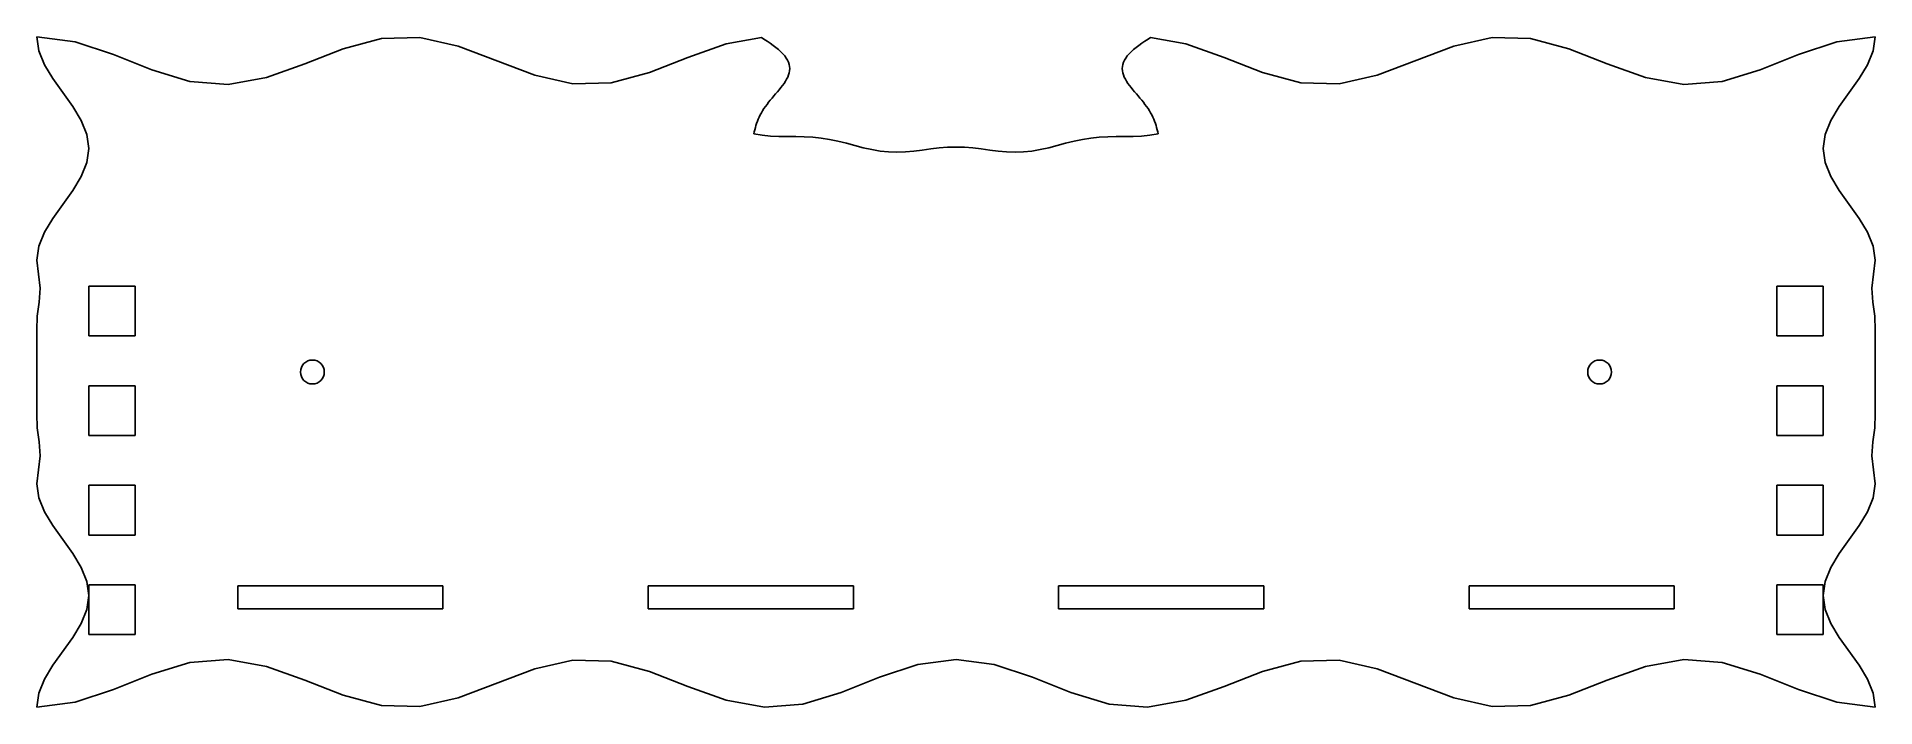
# Model space of a CAD drawing. Header units: millimetres. Extents: x 0 to 462, y 0 to 168.
import ezdxf

# ---------------------------------------------------------------- set-up
doc = ezdxf.new("R2010")
doc.units = ezdxf.units.MM
doc.layers.add('CutProfile', color=7, linetype='CONTINUOUS')

msp = doc.modelspace()

# ---------------------------------------------------------------- linework, layer by layer
at = {"layer": 'CutProfile'}
for p, q in [((0, 168.4), (9.62, 167.16)), ((0.5, 164.89), (0, 168.4)), ((9.62, 167.16), (19.23, 163.95)), ((76.93, 165.4), (86.55, 167.94)), ((86.55, 167.94), (96.17, 168.2)), ((96.17, 168.2), (105.78, 166.05)), ((163.48, 163.18), (173.1, 166.64)), ((173.1, 166.64), (181.93, 168.21)), ((182.56, 167.81), (181.93, 168.21)), ((183.37, 167.28), (182.56, 167.81)), ((184.15, 166.75), (183.37, 167.28)), ((184.89, 166.22), (184.15, 166.75)), ((185.59, 165.7), (184.89, 166.22)), ((276.71, 166.22), (276.01, 165.7)), ((277.45, 166.75), (276.71, 166.22)), ((278.23, 167.28), (277.45, 166.75)), ((279.04, 167.81), (278.23, 167.28)), ((279.67, 168.21), (279.04, 167.81)), ((279.67, 168.21), (288.5, 166.64)), ((288.5, 166.64), (298.12, 163.18)), ((355.82, 166.05), (365.43, 168.2)), ((365.43, 168.2), (375.05, 167.94)), ((375.05, 167.94), (384.67, 165.4)), ((442.37, 163.95), (451.98, 167.16)), ((451.98, 167.16), (461.6, 168.4)), ((461.6, 168.4), (461.1, 164.89)), ((1.92, 161.38), (0.5, 164.89)), ((19.23, 163.95), (28.85, 160.1)), ((57.7, 158.16), (67.32, 161.62)), ((67.32, 161.62), (76.93, 165.4)), ((105.78, 166.05), (125.02, 158.75)), ((153.87, 159.4), (163.48, 163.18)), ((186.23, 165.17), (185.59, 165.7)), ((186.81, 164.64), (186.23, 165.17)), ((187.34, 164.11), (186.81, 164.64)), ((187.79, 163.58), (187.34, 164.11)), ((188.18, 163.05), (187.79, 163.58)), ((188.5, 162.52), (188.18, 163.05)), ((188.74, 161.99), (188.5, 162.52)), ((188.92, 161.46), (188.74, 161.99)), ((272.86, 161.99), (272.68, 161.46)), ((273.1, 162.52), (272.86, 161.99)), ((273.42, 163.05), (273.1, 162.52)), ((273.81, 163.58), (273.42, 163.05)), ((274.26, 164.11), (273.81, 163.58)), ((274.79, 164.64), (274.26, 164.11)), ((275.37, 165.17), (274.79, 164.64)), ((276.01, 165.7), (275.37, 165.17)), ((298.12, 163.18), (307.73, 159.4)), ((336.58, 158.75), (355.82, 166.05)), ((384.67, 165.4), (394.28, 161.62)), ((394.28, 161.62), (403.9, 158.16)), ((432.75, 160.1), (442.37, 163.95)), ((461.1, 164.89), (459.68, 161.38)), ((4.04, 157.88), (1.92, 161.38)), ((9.06, 150.86), (4.04, 157.88)), ((28.85, 160.1), (38.47, 157.2)), ((38.47, 157.2), (48.08, 156.45)), ((48.08, 156.45), (57.7, 158.16)), ((125.02, 158.75), (134.63, 156.6)), ((144.25, 156.86), (153.87, 159.4)), ((187.62, 156.7), (187.97, 157.23)), ((187.97, 157.23), (188.28, 157.76)), ((188.28, 157.76), (188.54, 158.29)), ((188.54, 158.29), (188.76, 158.82)), ((188.76, 158.82), (188.92, 159.35)), ((189.02, 160.93), (188.92, 161.46)), ((188.92, 159.35), (189.02, 159.88)), ((189.05, 160.4), (189.02, 160.93)), ((189.02, 159.88), (189.05, 160.4)), ((272.58, 160.93), (272.55, 160.4)), ((272.55, 160.4), (272.58, 159.88)), ((272.68, 161.46), (272.58, 160.93)), ((272.58, 159.88), (272.68, 159.35)), ((272.68, 159.35), (272.84, 158.82)), ((272.84, 158.82), (273.06, 158.29)), ((273.06, 158.29), (273.32, 157.76)), ((273.32, 157.76), (273.63, 157.23)), ((273.63, 157.23), (273.98, 156.7)), ((307.73, 159.4), (317.35, 156.86)), ((326.97, 156.6), (336.58, 158.75)), ((403.9, 158.16), (413.52, 156.45)), ((413.52, 156.45), (423.13, 157.2)), ((423.13, 157.2), (432.75, 160.1)), ((457.56, 157.88), (452.54, 150.86)), ((459.68, 161.38), (457.56, 157.88)), ((134.63, 156.6), (144.25, 156.86)), ((183.75, 151.94), (184.18, 152.47)), ((184.18, 152.47), (184.62, 153)), ((184.62, 153), (185.06, 153.53)), ((185.06, 153.53), (185.51, 154.05)), ((185.51, 154.05), (185.96, 154.58)), ((185.96, 154.58), (186.4, 155.11)), ((186.4, 155.11), (186.83, 155.64)), ((186.83, 155.64), (187.24, 156.17)), ((187.24, 156.17), (187.62, 156.7)), ((273.98, 156.7), (274.36, 156.17)), ((274.36, 156.17), (274.77, 155.64)), ((274.77, 155.64), (275.2, 155.11)), ((275.2, 155.11), (275.64, 154.58)), ((275.64, 154.58), (276.09, 154.05)), ((276.09, 154.05), (276.54, 153.53)), ((276.54, 153.53), (276.98, 153)), ((276.98, 153), (277.42, 152.47)), ((277.42, 152.47), (277.85, 151.94)), ((317.35, 156.86), (326.97, 156.6)), ((11.18, 147.35), (9.06, 150.86)), ((181.15, 147.7), (181.39, 148.23)), ((181.39, 148.23), (181.65, 148.76)), ((181.65, 148.76), (181.94, 149.29)), ((181.94, 149.29), (182.25, 149.82)), ((182.25, 149.82), (182.59, 150.35)), ((182.59, 150.35), (182.96, 150.88)), ((182.96, 150.88), (183.35, 151.41)), ((183.35, 151.41), (183.75, 151.94)), ((277.85, 151.94), (278.25, 151.41)), ((278.25, 151.41), (278.64, 150.88)), ((278.64, 150.88), (279.01, 150.35)), ((279.01, 150.35), (279.35, 149.82)), ((279.35, 149.82), (279.66, 149.29)), ((279.66, 149.29), (279.95, 148.76)), ((279.95, 148.76), (280.21, 148.23)), ((280.21, 148.23), (280.45, 147.7)), ((452.54, 150.86), (450.42, 147.35)), ((12.6, 143.84), (11.18, 147.35)), ((13.1, 140.33), (12.6, 143.84)), ((180, 144), (180.13, 144.53)), ((182.12, 143.65), (180, 144)), ((180.13, 144.53), (180.27, 145.06)), ((180.27, 145.06), (180.42, 145.59)), ((180.42, 145.59), (180.58, 146.12)), ((180.58, 146.12), (180.75, 146.65)), ((180.75, 146.65), (180.94, 147.18)), ((180.94, 147.18), (181.15, 147.7)), ((184.23, 143.45), (182.12, 143.65)), ((186.35, 143.36), (184.23, 143.45)), ((188.47, 143.34), (186.35, 143.36)), ((190.58, 143.33), (188.47, 143.34)), ((192.7, 143.3), (190.58, 143.33)), ((194.82, 143.18), (192.7, 143.3)), ((196.93, 142.96), (194.82, 143.18)), ((266.78, 143.18), (264.67, 142.96)), ((268.9, 143.3), (266.78, 143.18)), ((271.02, 143.33), (268.9, 143.3)), ((273.13, 143.34), (271.02, 143.33)), ((275.25, 143.36), (273.13, 143.34)), ((277.37, 143.45), (275.25, 143.36)), ((279.48, 143.65), (277.37, 143.45)), ((281.6, 144), (279.48, 143.65)), ((280.45, 147.7), (280.66, 147.18)), ((280.66, 147.18), (280.85, 146.65)), ((280.85, 146.65), (281.02, 146.12)), ((281.02, 146.12), (281.18, 145.59)), ((281.18, 145.59), (281.33, 145.06)), ((281.33, 145.06), (281.47, 144.53)), ((281.47, 144.53), (281.6, 144)), ((449, 143.84), (448.5, 140.33)), ((450.42, 147.35), (449, 143.84)), ((12.6, 136.82), (13.1, 140.33)), ((199.05, 142.61), (196.93, 142.96)), ((201.17, 142.17), (199.05, 142.61)), ((203.28, 141.64), (201.17, 142.17)), ((205.4, 141.08), (203.28, 141.64)), ((207.52, 140.54), (205.4, 141.08)), ((209.63, 140.06), (207.52, 140.54)), ((211.75, 139.7), (209.63, 140.06)), ((213.87, 139.48), (211.75, 139.7)), ((215.98, 139.42), (213.87, 139.48)), ((218.1, 139.5), (215.98, 139.42)), ((220.22, 139.69), (218.1, 139.5)), ((222.33, 139.95), (220.22, 139.69)), ((224.45, 140.23), (222.33, 139.95)), ((226.57, 140.47), (224.45, 140.23)), ((228.68, 140.64), (226.57, 140.47)), ((230.8, 140.7), (228.68, 140.64)), ((232.92, 140.64), (230.8, 140.7)), ((235.03, 140.47), (232.92, 140.64)), ((237.15, 140.23), (235.03, 140.47)), ((239.27, 139.95), (237.15, 140.23)), ((241.38, 139.69), (239.27, 139.95)), ((243.5, 139.5), (241.38, 139.69)), ((245.62, 139.42), (243.5, 139.5)), ((247.73, 139.48), (245.62, 139.42)), ((249.85, 139.7), (247.73, 139.48)), ((251.97, 140.06), (249.85, 139.7)), ((254.08, 140.54), (251.97, 140.06)), ((256.2, 141.08), (254.08, 140.54)), ((258.32, 141.64), (256.2, 141.08)), ((260.43, 142.17), (258.32, 141.64)), ((262.55, 142.61), (260.43, 142.17)), ((264.67, 142.96), (262.55, 142.61)), ((448.5, 140.33), (449, 136.82)), ((11.18, 133.32), (12.6, 136.82)), ((449, 136.82), (450.42, 133.32)), ((4.04, 122.79), (9.06, 129.81)), ((9.06, 129.81), (11.18, 133.32)), ((450.42, 133.32), (452.54, 129.81)), ((452.54, 129.81), (457.56, 122.79)), ((1.92, 119.28), (4.04, 122.79)), ((457.56, 122.79), (459.68, 119.28)), ((0, 112.27), (0.5, 115.78)), ((0.5, 115.78), (1.92, 119.28)), ((459.68, 119.28), (461.1, 115.78)), ((461.1, 115.78), (461.6, 112.27)), ((0.43, 108.76), (0, 112.27)), ((461.6, 112.27), (461.17, 108.76)), ((0.83, 105.25), (0.43, 108.76)), ((461.17, 108.76), (460.77, 105.25)), ((0.07, 98.23), (0.59, 101.74)), ((0.59, 101.74), (0.83, 105.25)), ((24.7, 105.75), (13.1, 105.75)), ((13.1, 93.25), (13.1, 105.75)), ((24.7, 105.75), (24.7, 93.25)), ((448.5, 105.75), (436.9, 105.75)), ((436.9, 93.25), (436.9, 105.75)), ((448.5, 105.75), (448.5, 93.25)), ((460.77, 105.25), (461.01, 101.74)), ((461.01, 101.74), (461.53, 98.23)), ((0, 94.72), (0.07, 98.23)), ((461.53, 98.23), (461.6, 94.72)), ((0, 73.67), (0, 94.72)), ((13.1, 93.25), (24.7, 93.25)), ((436.9, 93.25), (448.5, 93.25)), ((461.6, 94.72), (461.6, 73.67)), ((24.7, 80.75), (13.1, 80.75)), ((13.1, 68.25), (13.1, 80.75)), ((24.7, 80.75), (24.7, 68.25)), ((448.5, 80.75), (436.9, 80.75)), ((436.9, 68.25), (436.9, 80.75)), ((448.5, 80.75), (448.5, 68.25)), ((0.07, 70.17), (0, 73.67)), ((0.59, 66.66), (0.07, 70.17)), ((461.53, 70.17), (461.01, 66.66)), ((461.6, 73.67), (461.53, 70.17)), ((0.83, 63.15), (0.59, 66.66)), ((13.1, 68.25), (24.7, 68.25)), ((436.9, 68.25), (448.5, 68.25)), ((461.01, 66.66), (460.77, 63.15)), ((0.43, 59.64), (0.83, 63.15)), ((460.77, 63.15), (461.17, 59.64)), ((0, 56.13), (0.43, 59.64)), ((0.5, 52.62), (0, 56.13)), ((24.7, 55.75), (13.1, 55.75)), ((13.1, 43.25), (13.1, 55.75)), ((24.7, 55.75), (24.7, 43.25)), ((448.5, 55.75), (436.9, 55.75)), ((436.9, 43.25), (436.9, 55.75)), ((448.5, 55.75), (448.5, 43.25)), ((461.6, 56.13), (461.1, 52.62)), ((461.17, 59.64), (461.6, 56.13)), ((1.92, 49.12), (0.5, 52.62)), ((461.1, 52.62), (459.68, 49.12)), ((4.04, 45.61), (1.92, 49.12)), ((459.68, 49.12), (457.56, 45.61)), ((9.06, 38.59), (4.04, 45.61)), ((13.1, 43.25), (24.7, 43.25)), ((436.9, 43.25), (448.5, 43.25)), ((457.56, 45.61), (452.54, 38.59)), ((11.18, 35.08), (9.06, 38.59)), ((452.54, 38.59), (450.42, 35.08)), ((12.6, 31.57), (11.18, 35.08)), ((450.42, 35.08), (449, 31.57)), ((13.1, 28.07), (12.6, 31.57)), ((12.6, 24.56), (13.1, 28.07)), ((13.1, 30.75), (13.1, 28.07)), ((24.7, 30.75), (13.1, 30.75)), ((13.1, 28.07), (13.1, 18.25)), ((24.7, 30.75), (24.7, 18.25)), ((50.46, 24.7), (50.46, 30.5)), ((50.46, 30.5), (101.99, 30.5)), ((101.99, 30.5), (101.99, 24.7)), ((153.51, 24.7), (153.51, 30.5)), ((153.51, 30.5), (205.04, 30.5)), ((205.04, 30.5), (205.04, 24.7)), ((256.56, 24.7), (256.56, 30.5)), ((256.56, 30.5), (308.09, 30.5)), ((308.09, 30.5), (308.09, 24.7)), ((359.61, 24.7), (359.61, 30.5)), ((359.61, 30.5), (411.14, 30.5)), ((411.14, 30.5), (411.14, 24.7)), ((436.9, 18.25), (436.9, 30.75)), ((448.5, 30.75), (436.9, 30.75)), ((449, 31.57), (448.5, 28.07)), ((448.5, 28.07), (448.5, 30.75)), ((448.5, 28.07), (449, 24.56)), ((448.5, 18.25), (448.5, 28.07)), ((11.18, 21.05), (12.6, 24.56)), ((101.99, 24.7), (50.46, 24.7)), ((205.04, 24.7), (153.51, 24.7)), ((308.09, 24.7), (256.56, 24.7)), ((411.14, 24.7), (359.61, 24.7)), ((449, 24.56), (450.42, 21.05)), ((9.06, 17.54), (11.18, 21.05)), ((450.42, 21.05), (452.54, 17.54)), ((4.04, 10.53), (9.06, 17.54)), ((13.1, 18.25), (24.7, 18.25)), ((436.9, 18.25), (448.5, 18.25)), ((452.54, 17.54), (457.56, 10.53)), ((1.92, 7.02), (4.04, 10.53)), ((38.47, 11.2), (28.85, 8.3)), ((48.08, 11.95), (38.47, 11.2)), ((57.7, 10.24), (48.08, 11.95)), ((67.32, 6.78), (57.7, 10.24)), ((125.02, 9.65), (105.78, 2.35)), ((134.63, 11.8), (125.02, 9.65)), ((144.25, 11.54), (134.63, 11.8)), ((153.87, 9), (144.25, 11.54)), ((221.18, 10.76), (211.57, 7.55)), ((230.8, 12), (221.18, 10.76)), ((240.42, 10.76), (230.8, 12)), ((250.03, 7.55), (240.42, 10.76)), ((317.35, 11.54), (307.73, 9)), ((326.97, 11.8), (317.35, 11.54)), ((336.58, 9.65), (326.97, 11.8)), ((355.82, 2.35), (336.58, 9.65)), ((403.9, 10.24), (394.28, 6.78)), ((413.52, 11.95), (403.9, 10.24)), ((423.13, 11.2), (413.52, 11.95)), ((432.75, 8.3), (423.13, 11.2)), ((457.56, 10.53), (459.68, 7.02)), ((0.5, 3.51), (1.92, 7.02)), ((28.85, 8.3), (19.23, 4.45)), ((76.93, 3), (67.32, 6.78)), ((163.48, 5.22), (153.87, 9)), ((173.1, 1.76), (163.48, 5.22)), ((211.57, 7.55), (201.95, 3.7)), ((259.65, 3.7), (250.03, 7.55)), ((298.12, 5.22), (288.5, 1.76)), ((307.73, 9), (298.12, 5.22)), ((394.28, 6.78), (384.67, 3)), ((442.37, 4.45), (432.75, 8.3)), ((459.68, 7.02), (461.1, 3.51)), ((0, 0), (0.5, 3.51)), ((9.62, 1.24), (0, 0)), ((19.23, 4.45), (9.62, 1.24)), ((86.55, 0.46), (76.93, 3)), ((96.17, 0.2), (86.55, 0.46)), ((105.78, 2.35), (96.17, 0.2)), ((182.72, 0.05), (173.1, 1.76)), ((192.33, 0.8), (182.72, 0.05)), ((201.95, 3.7), (192.33, 0.8)), ((269.27, 0.8), (259.65, 3.7)), ((278.88, 0.05), (269.27, 0.8)), ((288.5, 1.76), (278.88, 0.05)), ((365.43, 0.2), (355.82, 2.35)), ((375.05, 0.46), (365.43, 0.2)), ((384.67, 3), (375.05, 0.46)), ((451.98, 1.24), (442.37, 4.45)), ((461.6, 0), (451.98, 1.24)), ((461.1, 3.51), (461.6, 0))]:
    msp.add_line(p, q, dxfattribs=at)
for centre in [(69.2, 84.2), (392.4, 84.2)]:
    msp.add_circle(centre, 3, dxfattribs=at)

doc.saveas('drawing.dxf')
